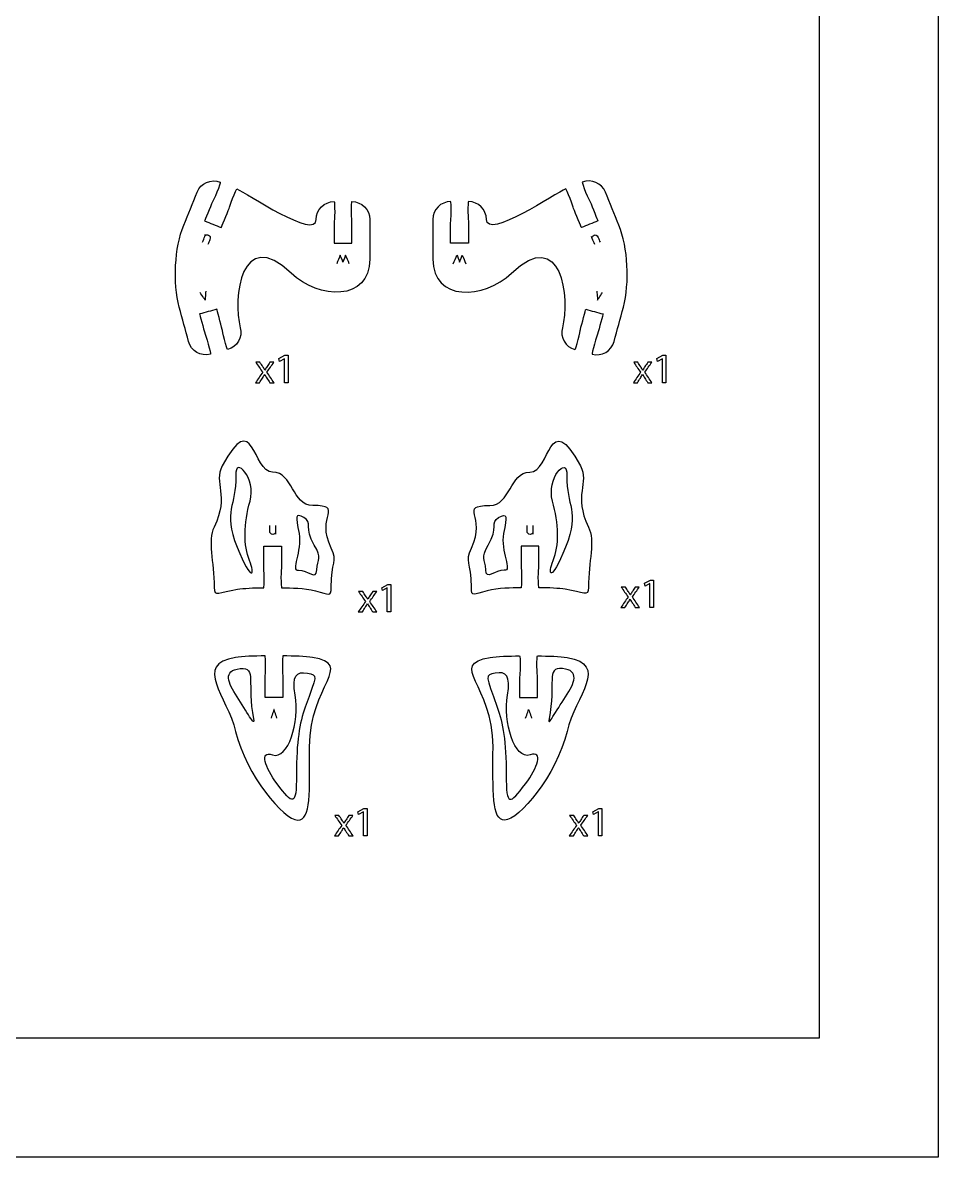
# Model space of a CAD drawing. Extents: x 0 to 1000, y 0 to 600.
# Drawn here: x 846.4 to 1000, y 0.1 to 190.5 of the extents above; entities that cross this region are included whole.
import ezdxf

# ---------------------------------------------------------------- set-up
doc = ezdxf.new("R2010")
doc.units = 0
doc.header["$MEASUREMENT"] = 0
doc.layers.add('DEFAULT', color=7, linetype='CONTINUOUS')

msp = doc.modelspace()

# ---------------------------------------------------------------- linework, layer by layer
at = {"layer": 'DEFAULT', "color": 250}
for points in [[(1000.05, 0.05), (0.05, 0.05), (0.05, 600.05), (1000.05, 600.05)], [(890.31, 134.07), (890.3, 134.07), (889.5, 133.64), (889.38, 134.11), (890.38, 134.65), (890.91, 134.65), (890.91, 130.06), (890.31, 130.06)], [(953.74, 134.07), (953.73, 134.07), (952.93, 133.64), (952.81, 134.11), (953.81, 134.65), (954.34, 134.65), (954.34, 130.06), (953.74, 130.06)], [(907.57, 95.6), (907.56, 95.6), (906.76, 95.17), (906.64, 95.64), (907.64, 96.17), (908.17, 96.17), (908.17, 91.59), (907.57, 91.59)], [(951.65, 96.35), (951.63, 96.35), (950.83, 95.92), (950.71, 96.39), (951.72, 96.93), (952.25, 96.93), (952.25, 92.34), (951.65, 92.34)], [(903.57, 58.02), (903.56, 58.02), (902.76, 57.59), (902.64, 58.06), (903.64, 58.59), (904.17, 58.59), (904.17, 54.01), (903.57, 54.01)], [(942.99, 58.02), (942.97, 58.02), (942.18, 57.59), (942.06, 58.06), (943.06, 58.59), (943.59, 58.59), (943.59, 54.01), (942.99, 54.01)]]:
    msp.add_lwpolyline(points, close=True, dxfattribs=at)
msp.add_lwpolyline([(349.46, 570.05), (980.05, 570.05), (980.05, 20.05), (203.89, 20.05), (203.89, 570.05), (223.88, 570.05)], dxfattribs=at)
at = {"layer": 'DEFAULT', "color": 1}
for points, knots in [([(872.65, 142.74), (873.17, 140.81), (873.68, 138.89), (874.2, 136.96), (874.63, 135.36), (876.27, 134.41), (877.87, 134.84), (877.93, 134.85), (877.77, 135.62), (877.52, 136.55), (877.27, 137.49), (877.01, 138.05), (876.97, 138.22), (876.74, 139.06), (876.06, 141.6), (876.06, 141.6), (877.03, 141.86), (877.99, 142.12), (878.96, 142.38), (878.96, 142.38), (879.64, 139.84), (879.86, 139), (879.91, 138.83), (879.97, 138.21), (880.22, 137.28), (880.47, 136.35), (880.71, 135.62), (880.77, 135.62), (882.37, 136.05), (883.32, 137.69), (882.89, 139.29), (881.59, 144.15), (882.99, 156.49), (891.41, 148.44), (896.05, 144), (904.64, 143.67), (904.64, 150.79), (904.64, 153.01), (904.64, 155.23), (904.64, 157.45), (904.64, 159.11), (903.3, 160.45), (901.64, 160.45), (901.58, 160.45), (901.54, 159.67), (901.54, 158.7), (901.54, 157.73), (901.64, 157.13), (901.64, 156.95), (901.64, 155.78), (901.64, 154.62), (901.64, 153.45), (900.64, 153.45), (899.64, 153.45), (898.64, 153.45), (898.64, 154.62), (898.64, 155.78), (898.64, 156.95), (898.64, 157.13), (898.74, 157.73), (898.74, 158.7), (898.74, 159.67), (898.7, 160.45), (898.64, 160.45), (896.98, 160.45), (895.64, 159.11), (895.64, 157.45), (895.64, 153.95), (883.86, 161.94), (882.32, 162.57), (882.27, 162.59), (881.94, 161.88), (881.58, 160.98), (881.21, 160.08), (881.07, 159.48), (881.01, 159.32), (880.68, 158.51), (879.69, 156.08), (879.69, 156.08), (878.77, 156.45), (877.84, 156.83), (876.91, 157.2), (876.91, 157.2), (877.9, 159.64), (878.23, 160.44), (878.29, 160.61), (878.62, 161.13), (878.98, 162.03), (879.34, 162.93), (879.6, 163.67), (879.54, 163.69), (878.01, 164.31), (876.26, 163.57), (875.64, 162.04), (874.89, 160.19), (874.14, 158.34), (873.39, 156.49), (871.87, 152.75), (871.56, 146.79), (872.65, 142.74)], [0, 0, 0, 0, 16.958081, 16.958081, 16.958081, 17.958081, 17.958081, 17.958081, 18.958081, 18.958081, 18.958081, 19.958081, 19.958081, 19.958081, 20.958081, 20.958081, 20.958081, 29.457734, 29.457734, 29.457734, 30.457734, 30.457734, 30.457734, 31.457734, 31.457734, 31.457734, 32.457734, 32.457734, 32.457734, 33.457734, 33.457734, 33.457734, 34.457734, 34.457734, 34.457734, 35.457734, 35.457734, 35.457734, 54.327734, 54.327734, 54.327734, 55.327734, 55.327734, 55.327734, 56.327734, 56.327734, 56.327734, 57.327734, 57.327734, 57.327734, 67.247734, 67.247734, 67.247734, 75.747734, 75.747734, 75.747734, 85.667734, 85.667734, 85.667734, 86.667734, 86.667734, 86.667734, 87.667734, 87.667734, 87.667734, 88.667734, 88.667734, 88.667734, 89.667734, 89.667734, 89.667734, 90.667734, 90.667734, 90.667734, 91.667734, 91.667734, 91.667734, 92.667734, 92.667734, 92.667734, 101.168939, 101.168939, 101.168939, 102.168939, 102.168939, 102.168939, 103.168939, 103.168939, 103.168939, 104.168939, 104.168939, 104.168939, 105.168939, 105.168939, 105.168939, 122.130522, 122.130522, 122.130522, 123.130522, 123.130522, 123.130522, 123.130522]), ([(947.19, 142.74), (946.67, 140.81), (946.15, 138.89), (945.64, 136.96), (945.21, 135.36), (943.56, 134.41), (941.96, 134.84), (941.91, 134.85), (942.07, 135.62), (942.32, 136.55), (942.57, 137.49), (942.82, 138.05), (942.87, 138.22), (943.1, 139.06), (943.78, 141.6), (943.78, 141.6), (942.81, 141.86), (941.84, 142.12), (940.88, 142.38), (940.88, 142.38), (940.2, 139.84), (939.97, 139), (939.93, 138.83), (939.87, 138.21), (939.62, 137.28), (939.37, 136.35), (939.12, 135.62), (939.07, 135.62), (937.46, 136.05), (936.52, 137.69), (936.95, 139.29), (938.25, 144.15), (936.84, 156.49), (928.43, 148.44), (923.79, 144), (915.2, 143.67), (915.2, 150.79), (915.2, 153.01), (915.2, 155.23), (915.2, 157.45), (915.2, 159.11), (916.54, 160.45), (918.2, 160.45), (918.25, 160.45), (918.3, 159.67), (918.3, 158.7), (918.3, 157.73), (918.2, 157.13), (918.2, 156.95), (918.2, 155.78), (918.2, 154.62), (918.2, 153.45), (919.2, 153.45), (920.2, 153.45), (921.2, 153.45), (921.2, 154.62), (921.2, 155.78), (921.2, 156.95), (921.2, 157.13), (921.1, 157.73), (921.1, 158.7), (921.1, 159.67), (921.14, 160.45), (921.2, 160.45), (922.86, 160.45), (924.2, 159.11), (924.2, 157.45), (924.2, 153.95), (935.98, 161.94), (937.51, 162.57), (937.56, 162.59), (937.9, 161.88), (938.26, 160.98), (938.62, 160.08), (938.76, 159.48), (938.83, 159.32), (939.15, 158.51), (940.14, 156.08), (940.14, 156.08), (941.07, 156.45), (941.99, 156.83), (942.92, 157.2), (942.92, 157.2), (941.94, 159.64), (941.61, 160.44), (941.54, 160.61), (941.22, 161.13), (940.86, 162.03), (940.49, 162.93), (940.24, 163.67), (940.29, 163.69), (941.83, 164.31), (943.58, 163.57), (944.2, 162.04), (944.95, 160.19), (945.7, 158.34), (946.45, 156.49), (947.96, 152.75), (948.27, 146.79), (947.19, 142.74)], [0, 0, 0, 0, 16.958081, 16.958081, 16.958081, 17.958081, 17.958081, 17.958081, 18.958081, 18.958081, 18.958081, 19.958081, 19.958081, 19.958081, 20.958081, 20.958081, 20.958081, 29.457734, 29.457734, 29.457734, 30.457734, 30.457734, 30.457734, 31.457734, 31.457734, 31.457734, 32.457734, 32.457734, 32.457734, 33.457734, 33.457734, 33.457734, 34.457734, 34.457734, 34.457734, 35.457734, 35.457734, 35.457734, 54.327734, 54.327734, 54.327734, 55.327734, 55.327734, 55.327734, 56.327734, 56.327734, 56.327734, 57.327734, 57.327734, 57.327734, 67.247734, 67.247734, 67.247734, 75.747734, 75.747734, 75.747734, 85.667734, 85.667734, 85.667734, 86.667734, 86.667734, 86.667734, 87.667734, 87.667734, 87.667734, 88.667734, 88.667734, 88.667734, 89.667734, 89.667734, 89.667734, 90.667734, 90.667734, 90.667734, 91.667734, 91.667734, 91.667734, 92.667734, 92.667734, 92.667734, 101.168939, 101.168939, 101.168939, 102.168939, 102.168939, 102.168939, 103.168939, 103.168939, 103.168939, 104.168939, 104.168939, 104.168939, 105.168939, 105.168939, 105.168939, 122.130522, 122.130522, 122.130522, 123.130522, 123.130522, 123.130522, 123.130522]), ([(895.5, 95.13), (893.55, 95.58), (891.49, 95.64), (889.82, 95.64), (889.77, 95.64), (889.72, 96.42), (889.72, 97.39), (889.72, 98.35), (889.82, 98.96), (889.82, 99.14), (889.82, 100.3), (889.82, 101.47), (889.82, 102.64), (888.82, 102.64), (887.82, 102.64), (886.82, 102.64), (886.82, 101.47), (886.82, 100.3), (886.82, 99.14), (886.82, 98.96), (886.92, 98.35), (886.92, 97.39), (886.92, 96.42), (886.88, 95.64), (886.82, 95.64), (885.15, 95.64), (883.46, 95.56), (882.41, 95.39), (879.33, 94.91), (878.5, 93.96), (878.5, 95.71), (878.5, 100.17), (877.33, 103.43), (878.5, 105.83), (881.15, 111.24), (878.29, 113.17), (879.86, 116.08), (885.21, 126.04), (884.86, 115.04), (888.32, 115.04), (891.78, 115.04), (891.53, 109.44), (895.08, 109.44), (900.41, 109.44), (895.49, 107.71), (898.14, 102.3), (899.31, 99.9), (898.14, 100.17), (898.14, 95.71), (898.14, 93.96), (897.86, 94.58), (895.5, 95.13)], [1, 1, 1, 1, 2, 2, 2, 3, 3, 3, 4, 4, 4, 13.92, 13.92, 13.92, 22.42, 22.42, 22.42, 32.34, 32.34, 32.34, 33.34, 33.34, 33.34, 34.34, 34.34, 34.34, 35.34, 35.34, 35.34, 36.34, 36.34, 36.34, 37.34, 37.34, 37.34, 38.34, 38.34, 38.34, 39.34, 39.34, 39.34, 40.34, 40.34, 40.34, 41.34, 41.34, 41.34, 42.34, 42.34, 42.34, 43.34, 43.34, 43.34, 43.34]), ([(924.33, 95.13), (926.29, 95.58), (928.34, 95.64), (930.02, 95.64), (930.07, 95.64), (930.11, 96.42), (930.11, 97.39), (930.11, 98.35), (930.02, 98.96), (930.02, 99.14), (930.02, 100.3), (930.02, 101.47), (930.02, 102.64), (931.01, 102.64), (932.01, 102.64), (933.01, 102.64), (933.01, 101.47), (933.01, 100.3), (933.01, 99.14), (933.01, 98.96), (932.91, 98.35), (932.91, 97.39), (932.91, 96.42), (932.96, 95.64), (933.01, 95.64), (934.69, 95.64), (936.38, 95.56), (937.43, 95.39), (940.5, 94.91), (941.33, 93.96), (941.33, 95.71), (941.33, 100.17), (942.51, 103.43), (941.33, 105.83), (938.69, 111.24), (941.54, 113.17), (939.98, 116.08), (934.62, 126.04), (934.98, 115.04), (931.51, 115.04), (928.05, 115.04), (928.3, 109.44), (924.75, 109.44), (919.43, 109.44), (924.34, 107.71), (921.7, 102.3), (920.52, 99.9), (921.7, 100.17), (921.7, 95.71), (921.7, 93.96), (921.97, 94.58), (924.33, 95.13)], [1, 1, 1, 1, 2, 2, 2, 3, 3, 3, 4, 4, 4, 13.92, 13.92, 13.92, 22.42, 22.42, 22.42, 32.34, 32.34, 32.34, 33.34, 33.34, 33.34, 34.34, 34.34, 34.34, 35.34, 35.34, 35.34, 36.34, 36.34, 36.34, 37.34, 37.34, 37.34, 38.34, 38.34, 38.34, 39.34, 39.34, 39.34, 40.34, 40.34, 40.34, 41.34, 41.34, 41.34, 42.34, 42.34, 42.34, 43.34, 43.34, 43.34, 43.34]), ([(895.01, 83.94), (902.18, 82.74), (894.52, 79.4), (894.52, 68.97), (894.52, 61.38), (894.81, 56.64), (892.54, 56.64), (890.27, 56.64), (883.85, 64.15), (882.1, 71.53), (880.68, 77.5), (874.92, 82.74), (882.09, 83.94), (883.23, 84.13), (885.27, 84.2), (887.05, 84.2), (887.11, 84.2), (887.15, 83.42), (887.15, 82.45), (887.15, 81.48), (887.05, 80.87), (887.05, 80.7), (887.05, 79.53), (887.05, 78.36), (887.05, 77.2), (888.05, 77.2), (889.05, 77.2), (890.05, 77.2), (890.05, 78.36), (890.05, 79.53), (890.05, 80.7), (890.05, 80.87), (889.95, 81.48), (889.95, 82.45), (889.95, 83.42), (890, 84.2), (890.05, 84.2), (891.83, 84.2), (893.88, 84.13), (895.01, 83.94)], [1, 1, 1, 1, 2, 2, 2, 3, 3, 3, 4, 4, 4, 5, 5, 5, 6, 6, 6, 7, 7, 7, 8, 8, 8, 17.92, 17.92, 17.92, 26.42, 26.42, 26.42, 36.34, 36.34, 36.34, 37.34, 37.34, 37.34, 38.34, 38.34, 38.34, 39.34, 39.34, 39.34, 39.34]), ([(924.83, 83.94), (917.66, 82.74), (925.31, 79.4), (925.31, 68.97), (925.31, 61.38), (925.03, 56.64), (927.29, 56.64), (929.56, 56.64), (935.99, 64.15), (937.74, 71.53), (939.15, 77.5), (944.91, 82.74), (937.74, 83.94), (936.61, 84.13), (934.56, 84.2), (932.78, 84.2), (932.73, 84.2), (932.68, 83.42), (932.68, 82.45), (932.68, 81.48), (932.78, 80.87), (932.78, 80.7), (932.78, 79.53), (932.78, 78.36), (932.78, 77.2), (931.78, 77.2), (930.78, 77.2), (929.78, 77.2), (929.78, 78.36), (929.78, 79.53), (929.78, 80.7), (929.78, 80.87), (929.88, 81.48), (929.88, 82.45), (929.88, 83.42), (929.84, 84.2), (929.78, 84.2), (928, 84.2), (925.96, 84.13), (924.83, 83.94)], [1, 1, 1, 1, 2, 2, 2, 3, 3, 3, 4, 4, 4, 5, 5, 5, 6, 6, 6, 7, 7, 7, 8, 8, 8, 17.92, 17.92, 17.92, 26.42, 26.42, 26.42, 36.34, 36.34, 36.34, 37.34, 37.34, 37.34, 38.34, 38.34, 38.34, 39.34, 39.34, 39.34, 39.34])]:
    msp.add_open_spline(points, degree=3, knots=knots, dxfattribs=at)
at = {"layer": 'DEFAULT', "color": 250}
for points, knots in [([(876.55, 153.63), (876.68, 153.96), (876.81, 154.28), (876.95, 154.61), (877, 154.75), (877.05, 154.87), (877.08, 154.98)], [0, 0, 0, 0, 2.991765, 2.991765, 2.991765, 3.991765, 3.991765, 3.991765, 3.991765]), ([(877.01, 154.75), (877.11, 154.84), (877.31, 154.92), (877.55, 154.82), (877.76, 154.74), (877.97, 154.52), (877.78, 154.05), (877.67, 153.79), (877.56, 153.52), (877.46, 153.26)], [0, 0, 0, 0, 1, 1, 1, 2, 2, 2, 4.40589, 4.40589, 4.40589, 4.40589]), ([(942.38, 153.26), (942.25, 153.59), (942.11, 153.91), (941.98, 154.24), (941.93, 154.38), (941.87, 154.5), (941.82, 154.6)], [0, 0, 0, 0, 2.991765, 2.991765, 2.991765, 3.991765, 3.991765, 3.991765, 3.991765]), ([(941.92, 154.39), (941.94, 154.52), (942.03, 154.72), (942.27, 154.82), (942.48, 154.9), (942.78, 154.89), (942.97, 154.42), (943.07, 154.15), (943.18, 153.89), (943.29, 153.63)], [0, 0, 0, 0, 1, 1, 1, 2, 2, 2, 4.405515, 4.405515, 4.405515, 4.405515]), ([(901.19, 150.02), (900.99, 150.5), (900.78, 150.98), (900.57, 151.47), (900.57, 151.47), (900.17, 150.47), (900.13, 150.3), (900.09, 150.47), (899.67, 151.47), (899.67, 151.47), (899.48, 150.98), (899.28, 150.5), (899.09, 150.02)], [0, 0, 0, 0, 4.474268, 4.474268, 4.474268, 5.491268, 5.491268, 5.491268, 6.491268, 6.491268, 6.491268, 10.930926, 10.930926, 10.930926, 10.930926]), ([(918.64, 150.02), (918.85, 150.5), (919.06, 150.98), (919.26, 151.47), (919.26, 151.47), (919.67, 150.47), (919.71, 150.3), (919.74, 150.47), (920.16, 151.47), (920.16, 151.47), (920.36, 150.98), (920.56, 150.5), (920.75, 150.02)], [0, 0, 0, 0, 4.474268, 4.474268, 4.474268, 5.491268, 5.491268, 5.491268, 6.491268, 6.491268, 6.491268, 10.930926, 10.930926, 10.930926, 10.930926]), ([(877.1, 145.42), (877.07, 145.07), (877.05, 144.73), (877.02, 144.38), (877.01, 144.21), (877, 144.06), (877, 143.91), (877, 143.91), (876.99, 143.91), (876.99, 143.91), (876.92, 144.04), (876.83, 144.17), (876.73, 144.31), (876.54, 144.59), (876.34, 144.88), (876.15, 145.17)], [0, 0, 0, 0, 2.948145, 2.948145, 2.948145, 3.948145, 3.948145, 3.948145, 3.978229, 3.978229, 3.978229, 4.978229, 4.978229, 4.978229, 7.923191, 7.923191, 7.923191, 7.923191]), ([(942.74, 145.42), (942.76, 145.07), (942.79, 144.73), (942.82, 144.38), (942.83, 144.21), (942.84, 144.06), (942.84, 143.91), (942.84, 143.91), (942.84, 143.91), (942.85, 143.91), (942.92, 144.04), (943.01, 144.17), (943.1, 144.31), (943.3, 144.59), (943.49, 144.88), (943.69, 145.17)], [0, 0, 0, 0, 2.948145, 2.948145, 2.948145, 3.948145, 3.948145, 3.948145, 3.978229, 3.978229, 3.978229, 4.978229, 4.978229, 4.978229, 7.923191, 7.923191, 7.923191, 7.923191]), ([(886.18, 133.48), (886.35, 133.23), (886.51, 132.99), (886.67, 132.74), (886.8, 132.55), (886.9, 132.38), (887.02, 132.18), (887.02, 132.18), (887.03, 132.18), (887.04, 132.18), (887.15, 132.39), (887.26, 132.57), (887.38, 132.75), (887.54, 132.99), (887.7, 133.23), (887.86, 133.48), (888.08, 133.48), (888.3, 133.48), (888.53, 133.48), (888.14, 132.93), (887.75, 132.38), (887.36, 131.83), (887.76, 131.24), (888.16, 130.65), (888.56, 130.06), (888.33, 130.06), (888.09, 130.06), (887.86, 130.06), (887.69, 130.32), (887.52, 130.57), (887.35, 130.83), (887.22, 131.03), (887.11, 131.22), (886.99, 131.42), (886.98, 131.42), (886.98, 131.42), (886.97, 131.42), (886.86, 131.22), (886.74, 131.03), (886.61, 130.83), (886.45, 130.57), (886.28, 130.32), (886.12, 130.06), (885.89, 130.06), (885.66, 130.06), (885.44, 130.06), (885.84, 130.64), (886.24, 131.22), (886.65, 131.8), (886.26, 132.36), (885.88, 132.92), (885.49, 133.48), (885.72, 133.48), (885.95, 133.48), (886.18, 133.48)], [0, 0, 0, 0, 2.49699, 2.49699, 2.49699, 3.49699, 3.49699, 3.49699, 3.55799, 3.55799, 3.55799, 4.55799, 4.55799, 4.55799, 7.027266, 7.027266, 7.027266, 8.928266, 8.928266, 8.928266, 14.656124, 14.656124, 14.656124, 20.704265, 20.704265, 20.704265, 22.704265, 22.704265, 22.704265, 25.308178, 25.308178, 25.308178, 26.308178, 26.308178, 26.308178, 26.348178, 26.348178, 26.348178, 27.348178, 27.348178, 27.348178, 29.941231, 29.941231, 29.941231, 31.881231, 31.881231, 31.881231, 37.902607, 37.902607, 37.902607, 43.668198, 43.668198, 43.668198, 45.629198, 45.629198, 45.629198, 45.629198]), ([(949.61, 133.48), (949.78, 133.23), (949.94, 132.99), (950.1, 132.74), (950.23, 132.55), (950.33, 132.38), (950.45, 132.18), (950.45, 132.18), (950.46, 132.18), (950.47, 132.18), (950.58, 132.39), (950.69, 132.57), (950.81, 132.75), (950.97, 132.99), (951.13, 133.23), (951.29, 133.48), (951.51, 133.48), (951.73, 133.48), (951.96, 133.48), (951.57, 132.93), (951.18, 132.38), (950.79, 131.83), (951.19, 131.24), (951.59, 130.65), (951.99, 130.06), (951.76, 130.06), (951.52, 130.06), (951.29, 130.06), (951.12, 130.32), (950.95, 130.57), (950.79, 130.83), (950.65, 131.03), (950.54, 131.22), (950.42, 131.42), (950.41, 131.42), (950.41, 131.42), (950.4, 131.42), (950.29, 131.22), (950.17, 131.03), (950.04, 130.83), (949.88, 130.57), (949.72, 130.32), (949.55, 130.06), (949.32, 130.06), (949.09, 130.06), (948.87, 130.06), (949.27, 130.64), (949.68, 131.22), (950.08, 131.8), (949.69, 132.36), (949.31, 132.92), (948.92, 133.48), (949.15, 133.48), (949.38, 133.48), (949.61, 133.48)], [0, 0, 0, 0, 2.49699, 2.49699, 2.49699, 3.49699, 3.49699, 3.49699, 3.55799, 3.55799, 3.55799, 4.55799, 4.55799, 4.55799, 7.027266, 7.027266, 7.027266, 8.928266, 8.928266, 8.928266, 14.656124, 14.656124, 14.656124, 20.704265, 20.704265, 20.704265, 22.704265, 22.704265, 22.704265, 25.308178, 25.308178, 25.308178, 26.308178, 26.308178, 26.308178, 26.348178, 26.348178, 26.348178, 27.348178, 27.348178, 27.348178, 29.941231, 29.941231, 29.941231, 31.881231, 31.881231, 31.881231, 37.902607, 37.902607, 37.902607, 43.668198, 43.668198, 43.668198, 45.629198, 45.629198, 45.629198, 45.629198]), ([(888.81, 104.87), (888.74, 104.75), (888.58, 104.6), (888.33, 104.6), (888.1, 104.6), (887.83, 104.73), (887.83, 105.24), (887.83, 105.52), (887.83, 105.8), (887.83, 106.08)], [0, 0, 0, 0, 1, 1, 1, 2, 2, 2, 4.405, 4.405, 4.405, 4.405]), ([(888.81, 106.09), (888.81, 105.73), (888.81, 105.38), (888.81, 105.03), (888.81, 104.88), (888.81, 104.75), (888.82, 104.63)], [0, 0, 0, 0, 2.992, 2.992, 2.992, 3.992, 3.992, 3.992, 3.992]), ([(932, 104.87), (931.93, 104.75), (931.78, 104.6), (931.52, 104.6), (931.29, 104.6), (931.02, 104.73), (931.02, 105.24), (931.02, 105.52), (931.02, 105.8), (931.02, 106.08)], [0, 0, 0, 0, 1, 1, 1, 2, 2, 2, 4.405, 4.405, 4.405, 4.405]), ([(932, 106.09), (932, 105.73), (932, 105.38), (932, 105.03), (932, 104.88), (932, 104.75), (932.01, 104.63)], [0, 0, 0, 0, 2.992, 2.992, 2.992, 3.992, 3.992, 3.992, 3.992]), ([(947.52, 95.76), (947.68, 95.51), (947.84, 95.27), (948.01, 95.02), (948.13, 94.83), (948.24, 94.66), (948.35, 94.47), (948.36, 94.47), (948.37, 94.47), (948.37, 94.47), (948.49, 94.67), (948.6, 94.85), (948.71, 95.03), (948.87, 95.27), (949.03, 95.51), (949.19, 95.76), (949.42, 95.76), (949.64, 95.76), (949.86, 95.76), (949.47, 95.21), (949.09, 94.66), (948.7, 94.1), (949.1, 93.52), (949.5, 92.93), (949.9, 92.34), (949.66, 92.34), (949.43, 92.34), (949.19, 92.34), (949.02, 92.6), (948.86, 92.85), (948.69, 93.11), (948.56, 93.31), (948.44, 93.5), (948.32, 93.7), (948.32, 93.7), (948.31, 93.7), (948.31, 93.7), (948.2, 93.5), (948.08, 93.31), (947.95, 93.11), (947.78, 92.85), (947.62, 92.6), (947.46, 92.34), (947.23, 92.34), (947, 92.34), (946.77, 92.34), (947.18, 92.92), (947.58, 93.5), (947.98, 94.08), (947.6, 94.64), (947.21, 95.2), (946.83, 95.76), (947.06, 95.76), (947.29, 95.76), (947.52, 95.76)], [0, 0, 0, 0, 2.496157, 2.496157, 2.496157, 3.496157, 3.496157, 3.496157, 3.557157, 3.557157, 3.557157, 4.557157, 4.557157, 4.557157, 7.026432, 7.026432, 7.026432, 8.927432, 8.927432, 8.927432, 14.656108, 14.656108, 14.656108, 20.702595, 20.702595, 20.702595, 22.702595, 22.702595, 22.702595, 25.304832, 25.304832, 25.304832, 26.304832, 26.304832, 26.304832, 26.344832, 26.344832, 26.344832, 27.344832, 27.344832, 27.344832, 29.936203, 29.936203, 29.936203, 31.876203, 31.876203, 31.876203, 37.896758, 37.896758, 37.896758, 43.662349, 43.662349, 43.662349, 45.623349, 45.623349, 45.623349, 45.623349]), ([(903.44, 95), (903.61, 94.76), (903.77, 94.51), (903.93, 94.27), (904.06, 94.08), (904.16, 93.9), (904.28, 93.71), (904.28, 93.71), (904.29, 93.71), (904.3, 93.71), (904.41, 93.92), (904.52, 94.09), (904.64, 94.28), (904.8, 94.52), (904.96, 94.76), (905.12, 95), (905.34, 95), (905.56, 95), (905.79, 95), (905.4, 94.45), (905.01, 93.9), (904.62, 93.35), (905.02, 92.76), (905.42, 92.18), (905.82, 91.59), (905.59, 91.59), (905.35, 91.59), (905.12, 91.59), (904.95, 91.84), (904.78, 92.1), (904.62, 92.36), (904.48, 92.55), (904.37, 92.75), (904.25, 92.95), (904.24, 92.95), (904.24, 92.95), (904.23, 92.95), (904.12, 92.75), (904, 92.56), (903.87, 92.36), (903.71, 92.1), (903.55, 91.84), (903.38, 91.59), (903.15, 91.59), (902.92, 91.59), (902.7, 91.59), (903.1, 92.17), (903.51, 92.75), (903.91, 93.33), (903.52, 93.89), (903.14, 94.45), (902.75, 95), (902.98, 95), (903.21, 95), (903.44, 95)], [0, 0, 0, 0, 2.496157, 2.496157, 2.496157, 3.496157, 3.496157, 3.496157, 3.557157, 3.557157, 3.557157, 4.557157, 4.557157, 4.557157, 7.026432, 7.026432, 7.026432, 8.927432, 8.927432, 8.927432, 14.656108, 14.656108, 14.656108, 20.702595, 20.702595, 20.702595, 22.702595, 22.702595, 22.702595, 25.304832, 25.304832, 25.304832, 26.304832, 26.304832, 26.304832, 26.344832, 26.344832, 26.344832, 27.344832, 27.344832, 27.344832, 29.936203, 29.936203, 29.936203, 31.876203, 31.876203, 31.876203, 37.896758, 37.896758, 37.896758, 43.662349, 43.662349, 43.662349, 45.623349, 45.623349, 45.623349, 45.623349]), ([(889.04, 73.78), (888.93, 74.1), (888.81, 74.43), (888.7, 74.76), (888.64, 74.92), (888.6, 75.06), (888.56, 75.21), (888.56, 75.21), (888.55, 75.21), (888.55, 75.21), (888.51, 75.06), (888.46, 74.92), (888.4, 74.76), (888.29, 74.43), (888.17, 74.1), (888.06, 73.78)], [0, 0, 0, 0, 2.947859, 2.947859, 2.947859, 3.947859, 3.947859, 3.947859, 3.978859, 3.978859, 3.978859, 4.978859, 4.978859, 4.978859, 7.923109, 7.923109, 7.923109, 7.923109]), ([(930.79, 73.78), (930.91, 74.1), (931.02, 74.43), (931.14, 74.76), (931.19, 74.92), (931.24, 75.06), (931.28, 75.21), (931.28, 75.21), (931.28, 75.21), (931.29, 75.21), (931.33, 75.06), (931.38, 74.92), (931.44, 74.76), (931.55, 74.43), (931.66, 74.1), (931.77, 73.78)], [0, 0, 0, 0, 2.947859, 2.947859, 2.947859, 3.947859, 3.947859, 3.947859, 3.978859, 3.978859, 3.978859, 4.978859, 4.978859, 4.978859, 7.923436, 7.923436, 7.923436, 7.923436]), ([(899.44, 57.42), (899.61, 57.18), (899.77, 56.93), (899.93, 56.69), (900.06, 56.5), (900.16, 56.32), (900.28, 56.13), (900.28, 56.13), (900.29, 56.13), (900.3, 56.13), (900.41, 56.34), (900.52, 56.51), (900.64, 56.7), (900.8, 56.94), (900.96, 57.18), (901.12, 57.42), (901.34, 57.42), (901.56, 57.42), (901.79, 57.42), (901.4, 56.87), (901.01, 56.32), (900.62, 55.77), (901.02, 55.18), (901.42, 54.6), (901.82, 54.01), (901.59, 54.01), (901.35, 54.01), (901.12, 54.01), (900.95, 54.26), (900.78, 54.52), (900.62, 54.78), (900.48, 54.97), (900.37, 55.16), (900.25, 55.37), (900.24, 55.37), (900.24, 55.37), (900.23, 55.37), (900.12, 55.16), (900, 54.98), (899.87, 54.78), (899.71, 54.52), (899.55, 54.26), (899.38, 54.01), (899.15, 54.01), (898.92, 54.01), (898.7, 54.01), (899.1, 54.59), (899.51, 55.17), (899.91, 55.75), (899.52, 56.31), (899.14, 56.87), (898.75, 57.42), (898.98, 57.42), (899.21, 57.42), (899.44, 57.42)], [0, 0, 0, 0, 2.496157, 2.496157, 2.496157, 3.496157, 3.496157, 3.496157, 3.557157, 3.557157, 3.557157, 4.557157, 4.557157, 4.557157, 7.026432, 7.026432, 7.026432, 8.927432, 8.927432, 8.927432, 14.656108, 14.656108, 14.656108, 20.702595, 20.702595, 20.702595, 22.702595, 22.702595, 22.702595, 25.304832, 25.304832, 25.304832, 26.304832, 26.304832, 26.304832, 26.344832, 26.344832, 26.344832, 27.344832, 27.344832, 27.344832, 29.936203, 29.936203, 29.936203, 31.876203, 31.876203, 31.876203, 37.896758, 37.896758, 37.896758, 43.662349, 43.662349, 43.662349, 45.623349, 45.623349, 45.623349, 45.623349]), ([(938.86, 57.42), (939.02, 57.18), (939.19, 56.93), (939.35, 56.69), (939.47, 56.5), (939.58, 56.32), (939.69, 56.13), (939.7, 56.13), (939.71, 56.13), (939.71, 56.13), (939.83, 56.34), (939.94, 56.51), (940.05, 56.7), (940.21, 56.94), (940.37, 57.18), (940.53, 57.42), (940.76, 57.42), (940.98, 57.42), (941.2, 57.42), (940.82, 56.87), (940.43, 56.32), (940.04, 55.77), (940.44, 55.18), (940.84, 54.6), (941.24, 54.01), (941, 54.01), (940.77, 54.01), (940.53, 54.01), (940.37, 54.26), (940.2, 54.52), (940.03, 54.78), (939.9, 54.97), (939.79, 55.16), (939.67, 55.37), (939.66, 55.37), (939.66, 55.37), (939.65, 55.37), (939.54, 55.16), (939.42, 54.98), (939.29, 54.78), (939.13, 54.52), (938.96, 54.26), (938.8, 54.01), (938.57, 54.01), (938.34, 54.01), (938.11, 54.01), (938.52, 54.59), (938.92, 55.17), (939.33, 55.75), (938.94, 56.31), (938.55, 56.87), (938.17, 57.42), (938.4, 57.42), (938.63, 57.42), (938.86, 57.42)], [1.961, 1.961, 1.961, 1.961, 4.457157, 4.457157, 4.457157, 5.457157, 5.457157, 5.457157, 5.518157, 5.518157, 5.518157, 6.518157, 6.518157, 6.518157, 8.987432, 8.987432, 8.987432, 10.888432, 10.888432, 10.888432, 16.617108, 16.617108, 16.617108, 22.663595, 22.663595, 22.663595, 24.663595, 24.663595, 24.663595, 27.265832, 27.265832, 27.265832, 28.265832, 28.265832, 28.265832, 28.305832, 28.305832, 28.305832, 29.305832, 29.305832, 29.305832, 31.897203, 31.897203, 31.897203, 33.837203, 33.837203, 33.837203, 39.857758, 39.857758, 39.857758, 45.623349, 45.623349, 45.623349, 47.584349, 47.584349, 47.584349, 47.584349])]:
    msp.add_open_spline(points, degree=3, knots=knots, dxfattribs=at)
at = {"layer": 'DEFAULT', "color": 5}
for points, knots in [([(882.12, 114.44), (881.99, 118.01), (885.61, 113.93), (884.54, 110.19), (883.46, 106.46), (883.41, 102.64), (884.43, 100.23), (885.45, 97.83), (884.82, 96.25), (882.35, 102.48), (879.88, 108.7), (882.29, 109.28), (882.12, 114.44)], [0, 0, 0, 0, 1, 1, 1, 2, 2, 2, 3, 3, 3, 4, 4, 4, 4]), ([(937.72, 114.44), (937.85, 118.01), (934.22, 113.93), (935.3, 110.19), (936.38, 106.46), (936.43, 102.64), (935.41, 100.23), (934.38, 97.83), (935.01, 96.25), (937.49, 102.48), (939.96, 108.7), (937.54, 109.28), (937.72, 114.44)], [0, 0, 0, 0, 1, 1, 1, 2, 2, 2, 3, 3, 3, 4, 4, 4, 4]), ([(885.13, 73.63), (883.9, 79.66), (885.76, 82.32), (882.86, 82.07), (879.95, 81.82), (880.78, 79.67), (882.36, 77.34), (883.94, 75.01), (885.46, 72.01), (885.13, 73.63)], [0, 0, 0, 0, 1, 1, 1, 2, 2, 2, 3, 3, 3, 3]), ([(934.71, 73.63), (935.93, 79.66), (934.07, 82.32), (936.98, 82.07), (939.88, 81.82), (939.05, 79.67), (937.48, 77.34), (935.9, 75.02), (934.38, 72.02), (934.71, 73.63)], [0, 0, 0, 0, 1, 1, 1, 2, 2, 2, 3, 3, 3, 3])]:
    msp.add_open_spline(points, degree=3, knots=knots, dxfattribs=at)
at = {"layer": 'DEFAULT', "color": 3}
for points, knots in [([(895.32, 102.81), (896.69, 100.53), (895.82, 100.56), (895.74, 98.66), (895.66, 96.75), (894.16, 98.74), (892.67, 98.57), (891.18, 98.41), (893.33, 101.74), (892.75, 104.76), (892.17, 107.79), (892.09, 108.19), (893.58, 107.41), (895.08, 106.62), (893.58, 105.71), (895.32, 102.81)], [0, 0, 0, 0, 1, 1, 1, 2, 2, 2, 3, 3, 3, 4, 4, 4, 5, 5, 5, 5]), ([(924.51, 102.81), (923.15, 100.54), (924.01, 100.57), (924.09, 98.66), (924.17, 96.75), (925.67, 98.74), (927.16, 98.57), (928.66, 98.41), (926.5, 101.74), (927.08, 104.76), (927.66, 107.79), (927.75, 108.19), (926.25, 107.41), (924.76, 106.63), (926.26, 105.71), (924.51, 102.81)], [0, 0, 0, 0, 1, 1, 1, 2, 2, 2, 3, 3, 3, 4, 4, 4, 5, 5, 5, 5]), ([(889.08, 62.73), (891.74, 59.16), (892.32, 58.91), (892.32, 64.22), (892.32, 69.95), (892.82, 72.85), (893.81, 75.62), (895.72, 80.95), (895.97, 80.99), (894.15, 81.32), (892.32, 81.65), (891.52, 80.88), (892.09, 77.63), (892.86, 73.17), (890.92, 66.68), (888.32, 67.59), (885.98, 68.4), (887.06, 65.45), (889.08, 62.73)], [0, 0, 0, 0, 1, 1, 1, 2, 2, 2, 3, 3, 3, 4, 4, 4, 5, 5, 5, 6, 6, 6, 6]), ([(930.76, 62.73), (928.1, 59.16), (927.52, 58.9), (927.52, 64.22), (927.52, 69.95), (927.01, 72.85), (926.02, 75.62), (924.11, 80.95), (923.86, 80.99), (925.69, 81.32), (927.51, 81.65), (928.31, 80.88), (927.75, 77.63), (926.98, 73.17), (928.92, 66.68), (931.52, 67.59), (933.86, 68.41), (932.78, 65.45), (930.76, 62.73)], [0, 0, 0, 0, 1, 1, 1, 2, 2, 2, 3, 3, 3, 4, 4, 4, 5, 5, 5, 6, 6, 6, 6])]:
    msp.add_open_spline(points, degree=3, knots=knots, dxfattribs=at)

doc.saveas('drawing.dxf')
